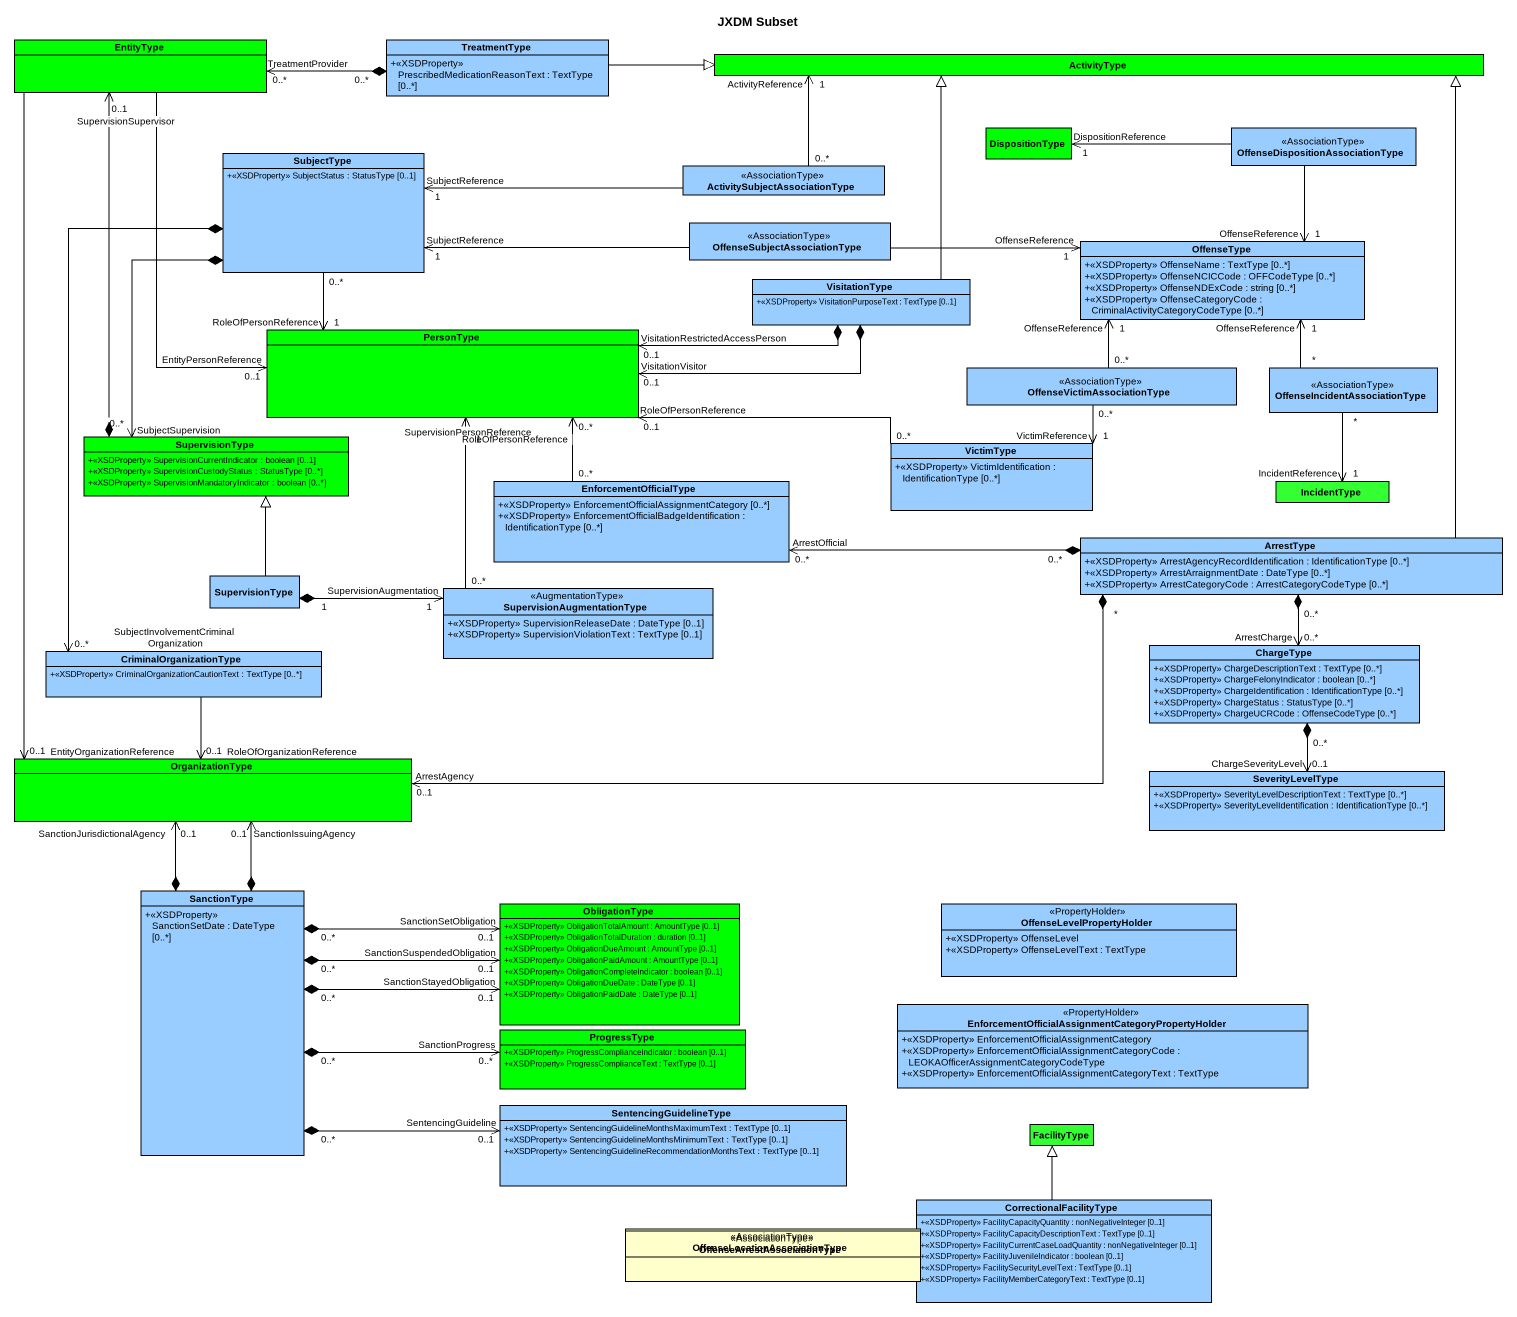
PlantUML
@startuml
title JXDM Subset
hide circle
hide empty members
skinparam classAttributeIconSize 0
class EntityType #00FF00
class TreatmentType #99CCFF {
  +<<XSDProperty>> PrescribedMedicationReasonText : TextType [0..*]
}
class ActivityType #00FF00
class DispositionType #00FF00
class "OffenseDispositionAssociationType" as OffenseDispositionAssociatio <<AssociationType>> #99CCFF
class SubjectType #99CCFF {
  +<<XSDProperty>> SubjectStatus : StatusType [0..1]
}
class "ActivitySubjectAssociationType" as ActivitySubjectAssociationTy <<AssociationType>> #99CCFF
class "OffenseSubjectAssociationType" as OffenseSubjectAssociationTyp <<AssociationType>> #99CCFF
class OffenseType #99CCFF {
  +<<XSDProperty>> OffenseName : TextType [0..*]
  +<<XSDProperty>> OffenseNCICCode : OFFCodeType [0..*]
  +<<XSDProperty>> OffenseNDExCode : string [0..*]
  +<<XSDProperty>> OffenseCategoryCode : CriminalActivityCategoryCodeType [0..*]
}
class VisitationType #99CCFF {
  +<<XSDProperty>> VisitationPurposeText : TextType [0..1]
}
class PersonType #00FF00
class OffenseVictimAssociationType <<AssociationType>> #99CCFF
class "OffenseIncidentAssociationType" as OffenseIncidentAssociationTy <<AssociationType>> #99CCFF
class SupervisionType #00FF00 {
  +<<XSDProperty>> SupervisionCurrentIndicator : boolean [0..1]
  +<<XSDProperty>> SupervisionCustodyStatus : StatusType [0..*]
  +<<XSDProperty>> SupervisionMandatoryIndicator : boolean [0..*]
}
class VictimType #99CCFF {
  +<<XSDProperty>> VictimIdentification : IdentificationType [0..*]
}
class EnforcementOfficialType #99CCFF {
  +<<XSDProperty>> EnforcementOfficialAssignmentCategory [0..*]
  +<<XSDProperty>> EnforcementOfficialBadgeIdentification : IdentificationType [0..*]
}
class IncidentType #33FF33
class "SupervisionType" as SupervisionType_2 #99CCFF
class ArrestType #99CCFF {
  +<<XSDProperty>> ArrestAgencyRecordIdentification : IdentificationType [0..*]
  +<<XSDProperty>> ArrestArraignmentDate : DateType [0..*]
  +<<XSDProperty>> ArrestCategoryCode : ArrestCategoryCodeType [0..*]
}
class SupervisionAugmentationType <<AugmentationType>> #99CCFF {
  +<<XSDProperty>> SupervisionReleaseDate : DateType [0..1]
  +<<XSDProperty>> SupervisionViolationText : TextType [0..1]
}
class CriminalOrganizationType #99CCFF {
  +<<XSDProperty>> CriminalOrganizationCautionText : TextType [0..*]
}
class ChargeType #99CCFF {
  +<<XSDProperty>> ChargeDescriptionText : TextType [0..*]
  +<<XSDProperty>> ChargeFelonyIndicator : boolean [0..*]
  +<<XSDProperty>> ChargeIdentification : IdentificationType [0..*]
  +<<XSDProperty>> ChargeStatus : StatusType [0..*]
  +<<XSDProperty>> ChargeUCRCode : OffenseCodeType [0..*]
}
class OrganizationType #00FF00
class SeverityLevelType #99CCFF {
  +<<XSDProperty>> SeverityLevelDescriptionText : TextType [0..*]
  +<<XSDProperty>> SeverityLevelIdentification : IdentificationType [0..*]
}
class SanctionType #99CCFF {
  +<<XSDProperty>> SanctionSetDate : DateType [0..*]
}
class ObligationType #00FF00 {
  +<<XSDProperty>> ObligationTotalAmount : AmountType [0..1]
  +<<XSDProperty>> ObligationTotalDuration : duration [0..1]
  +<<XSDProperty>> ObligationDueAmount : AmountType [0..1]
  +<<XSDProperty>> ObligationPaidAmount : AmountType [0..1]
  +<<XSDProperty>> ObligationCompleteIndicator : boolean [0..1]
  +<<XSDProperty>> ObligationDueDate : DateType [0..1]
  +<<XSDProperty>> ObligationPaidDate : DateType [0..1]
}
class OffenseLevelPropertyHolder <<PropertyHolder>> #99CCFF {
  +<<XSDProperty>> OffenseLevel
  +<<XSDProperty>> OffenseLevelText : TextType
}
class "EnforcementOfficialAssignmentCategoryPropertyHolder" as EnforcementOfficialAssignmen <<PropertyHolder>> #99CCFF {
  +<<XSDProperty>> EnforcementOfficialAssignmentCategory
  +<<XSDProperty>> EnforcementOfficialAssignmentCategoryCode : LEOKAOfficerAssignmentCategoryCodeType
  +<<XSDProperty>> EnforcementOfficialAssignmentCategoryText : TextType
}
class ProgressType #00FF00 {
  +<<XSDProperty>> ProgressComplianceIndicator : boolean [0..1]
  +<<XSDProperty>> ProgressComplianceText : TextType [0..1]
}
class SentencingGuidelineType #99CCFF {
  +<<XSDProperty>> SentencingGuidelineMonthsMaximumText : TextType [0..1]
  +<<XSDProperty>> SentencingGuidelineMonthsMinimumText : TextType [0..1]
  +<<XSDProperty>> SentencingGuidelineRecommendationMonthsText : TextType [0..1]
}
class FacilityType #33FF33
class CorrectionalFacilityType #99CCFF {
  +<<XSDProperty>> FacilityCapacityQuantity : nonNegativeInteger [0..1]
  +<<XSDProperty>> FacilityCapacityDescriptionText : TextType [0..1]
  +<<XSDProperty>> FacilityCurrentCaseLoadQuantity : nonNegativeInteger [0..1]
  +<<XSDProperty>> FacilityJuvenileIndicator : boolean [0..1]
  +<<XSDProperty>> FacilitySecurityLevelText : TextType [0..1]
  +<<XSDProperty>> FacilityMemberCategoryText : TextType [0..1]
}
class "OffenseLocationAssociationType" as OffenseLocationAssociationTy <<AssociationType>> #FFFFCC
class OffenseArrestAssociationType <<AssociationType>> #FFFFCC
TreatmentType "0..*" *-left-> "TreatmentProvider\n0..*" EntityType
TreatmentType -right-|> ActivityType
OffenseDispositionAssociatio -left-> "DispositionReference\n1" DispositionType
OffenseDispositionAssociatio --> "OffenseReference\n1" OffenseType
SubjectType "0..*" --> "RoleOfPersonReference\n1" PersonType
SubjectType *--> "SubjectSupervision\n0..*" SupervisionType
SubjectType *--> "SubjectInvolvementCriminalOrganization\n0..*" CriminalOrganizationType
ActivitySubjectAssociationTy "0..*" -right-> "ActivityReference\n1" ActivityType
ActivitySubjectAssociationTy -left-> "SubjectReference\n1" SubjectType
OffenseSubjectAssociationTyp -left-> "SubjectReference\n1" SubjectType
OffenseSubjectAssociationTyp -right-> "OffenseReference\n1" OffenseType
VisitationType -up-|> ActivityType
VisitationType *-left-> "VisitationRestrictedAccessPerson\n0..1" PersonType
VisitationType *-left-> "VisitationVisitor\n0..1" PersonType
PersonType "EntityPersonReference\n0..1" <-up- EntityType
OffenseVictimAssociationType "0..*" -up-> "OffenseReference\n1" OffenseType
OffenseVictimAssociationType "0..*" --> "1\nVictimReference" VictimType
OffenseIncidentAssociationTy "*" -up-> "OffenseReference\n1" OffenseType
OffenseIncidentAssociationTy "*" --> "IncidentReference\n1" IncidentType
SupervisionType *-up-> "SupervisionSupervisor\n0..1" EntityType
VictimType "0..*" -left-> "RoleOfPersonReference\n0..1" PersonType
EnforcementOfficialType "0..*" -up-> "RoleOfPersonReference\n0..*" PersonType
SupervisionType_2 -up-|> SupervisionType
SupervisionType_2 "1" *-right-> "SupervisionAugmentation\n1" SupervisionAugmentationType
ArrestType -up-|> ActivityType
ArrestType "0..*" *-left-> "ArrestOfficial\n0..*" EnforcementOfficialType
ArrestType "0..*" *--> "ArrestCharge\n0..*" ChargeType
ArrestType "*" *-left-> "ArrestAgency\n0..1" OrganizationType
SupervisionAugmentationType "0..*" -up-> "SupervisionPersonReference\n1" PersonType
CriminalOrganizationType --> "RoleOfOrganizationReference\n0..1" OrganizationType
ChargeType "0..*" *--> "ChargeSeverityLevel\n0..1" SeverityLevelType
OrganizationType "EntityOrganizationReference\n0..1" <-up- EntityType
SanctionType *-up-> "SanctionIssuingAgency\n0..1" OrganizationType
SanctionType *-up-> "SanctionJurisdictionalAgency\n0..1" OrganizationType
SanctionType "0..*" *-right-> "SanctionSetObligation\n0..1" ObligationType
SanctionType "0..*" *-right-> "SanctionStayedObligation\n0..1" ObligationType
SanctionType "0..*" *-right-> "SanctionSuspendedObligation\n0..1" ObligationType
SanctionType "0..*" *-right-> "SanctionProgress\n0..*" ProgressType
SanctionType "0..*" *-right-> "SentencingGuideline\n0..1" SentencingGuidelineType
CorrectionalFacilityType -up-|> FacilityType
@enduml
